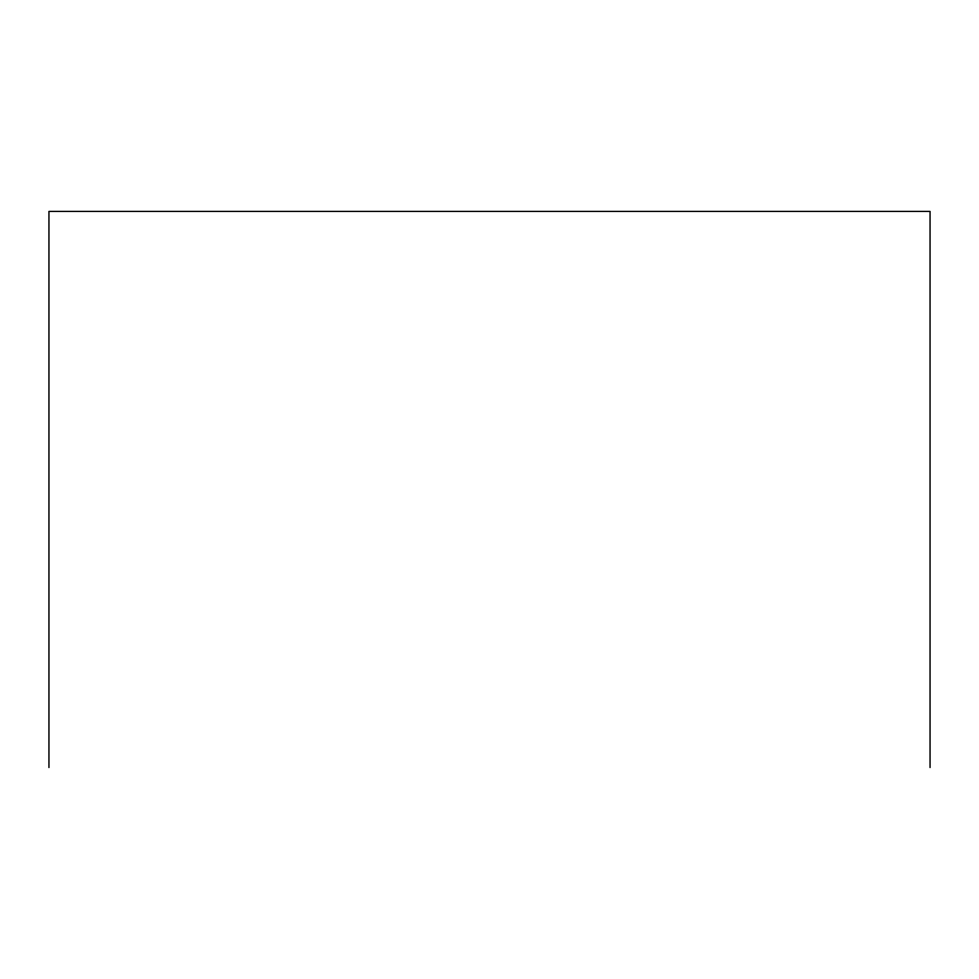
<?xml version="1.0" encoding="UTF-8"?>
<svg xmlns="http://www.w3.org/2000/svg" width="979" height="979" viewBox="0 0 979 979"><rect width="100%" height="100%" fill="white"/><g stroke="black" fill="none" stroke-linecap="round" stroke-linejoin="round"><path stroke-width="1.47" d="M930.05 767.585L930.05 211.415L48.95 211.415L48.95 767.585"/></g></svg>
